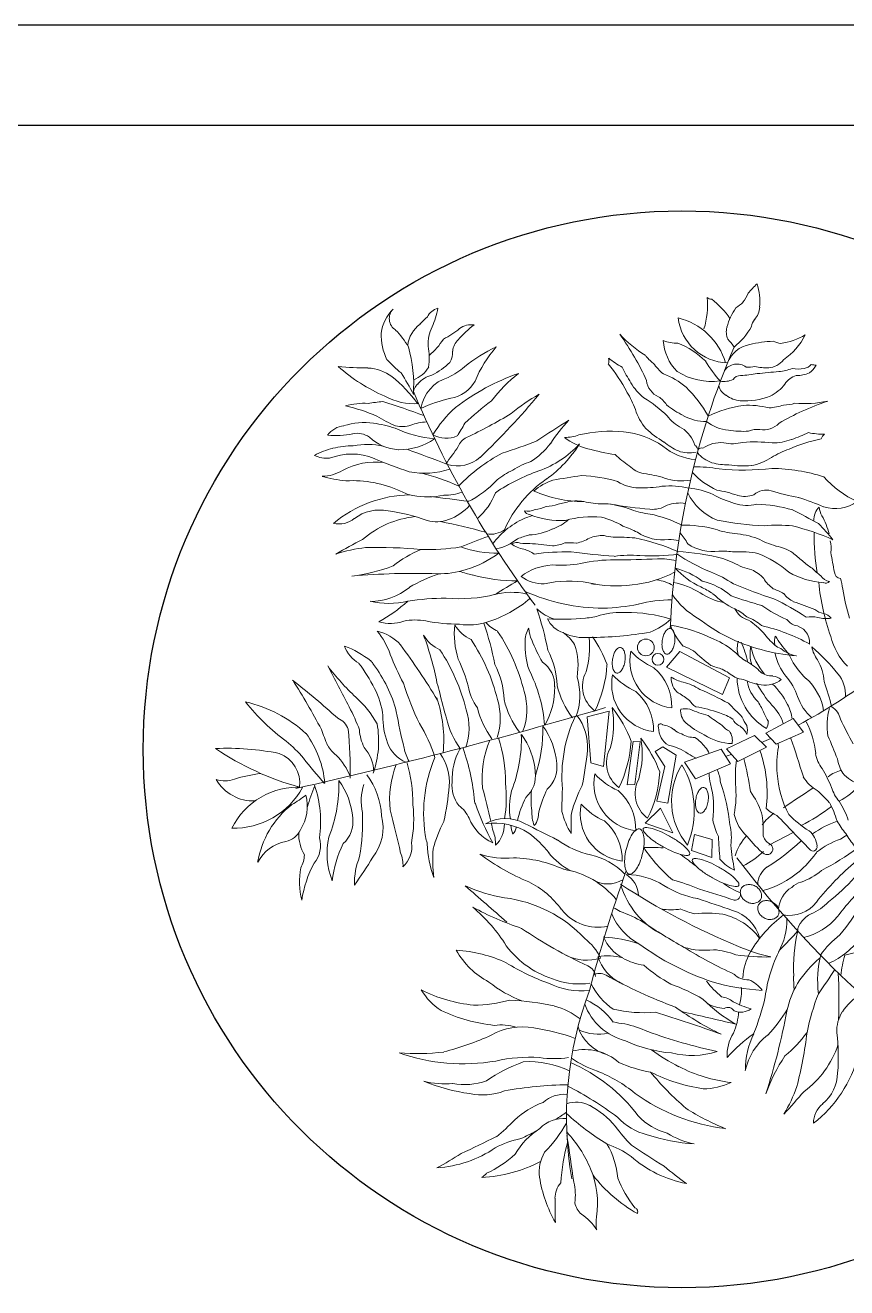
# Model space of a CAD drawing. Header units: inches. Extents: x 482566 to 494966, y -26460 to -22226.
# Drawn here: x 487756 to 487778.28, y -24247.76 to -24213.5 of the extents above; entities that cross this region are included whole.
import ezdxf

# ---------------------------------------------------------------- set-up
doc = ezdxf.new("R2010")
doc.units = ezdxf.units.IN
doc.header["$LTSCALE"] = 15
doc.header["$MEASUREMENT"] = 0
doc.linetypes.add('TRATTEGGIATA2', pattern=[9.525, 6.35, -3.175])
for name, color, linetype in [('furniture', 4, 'Continuous'), ('I-WALL-IN', 3, 'Continuous'), ('SUI GAS LINE', 30, 'TRATTEGGIATA2')]:
    doc.layers.add(name, color=color, linetype=linetype)
doc.layers.add('PLANTS', color=84, linetype='Continuous', lineweight=13)

# ---------------------------------------------------------------- blocks, each defined once
blk = doc.blocks.new('A$C137A2C16')
at = {"layer": 'PLANTS'}
for p, q in [((57.5, 67), (60.01, 67.26)), ((60.01, 67.26), (59.58, 65.18)), ((57.41, 65.09), (57.5, 67)), ((54.88, 65.46), (51.43, 65.08)), ((51.43, 65.08), (52.81, 62.94)), ((52.81, 62.94), (54.88, 65.46)), ((59.58, 65.18), (57.41, 65.09)), ((66.25, 64.31), (68.77, 62.15)), ((52.2, 62.25), (53.5, 62.17)), ((52.2, 58.04), (52.2, 62.25)), ((53.5, 62.17), (53.19, 56.43)), ((43.56, 59.59), (45.12, 59.69)), ((45.12, 59.69), (44.31, 53.17)), ((48.33, 61.15), (47.88, 56.03)), ((49.23, 60.9), (48.33, 61.15)), ((48.68, 55.88), (49.23, 60.9)), ((41.91, 54.42), (43.56, 59.59)), ((54.35, 57.03), (56.05, 58.66)), ((56.05, 58.66), (59.68, 56)), ((50.67, 56.58), (52.2, 58.04)), ((58.22, 54.55), (54.35, 57.03)), ((47.88, 56.03), (48.68, 55.88)), ((51.43, 55.82), (50.67, 56.58)), ((53.19, 56.43), (51.43, 55.82)), ((59.68, 56), (58.22, 54.55)), ((58.83, 54.37), (60.46, 55.52)), ((60.46, 55.52), (63.37, 53.1)), ((44.31, 53.17), (41.91, 54.42)), ((61.67, 52.07), (58.83, 54.37)), ((63.37, 53.1), (61.67, 52.07)), ((62.94, 51.52), (64.39, 52.49)), ((64.39, 52.49), (67.24, 50.37)), ((65.66, 49.1), (62.94, 51.52)), ((67.24, 50.37), (65.66, 49.1)), ((56.91, 48.2), (49.73, 46.55)), ((57.26, 46.09), (56.91, 48.2)), ((49.73, 46.55), (50.84, 44.39)), ((50.84, 44.39), (57.26, 46.09))]:
    blk.add_line(p, q, dxfattribs=at)
for points in [[(66.67, 71.46, 0.119964), (66.86, 71.11, 0.104948), (67.23, 70.84, 0.088944), (67.69, 70.73, 0.080201), (68.21, 70.79, 0.080201), (68.69, 71, 0.088944), (69.03, 71.33, 0.104948), (69.22, 71.75, 0.119964), (69.21, 72.15, 0.119964), (69.01, 72.5, 0.104948), (68.64, 72.77, 0.088944), (68.18, 72.88, 0.080201), (67.66, 72.82, 0.080201), (67.19, 72.61, 0.088944), (66.84, 72.28, 0.104948), (66.66, 71.86, 0.119964)], [(49.96, 68.65, 0.037444), (50.04, 67.53, 0.049921), (50.25, 66.71, 0.093255), (50.64, 66.05, 0.215661), (50.96, 65.91, 0.215661), (51.27, 66.05, 0.093255), (51.66, 66.71, 0.049921), (51.87, 67.53, 0.037444), (51.95, 68.65, 0.037444), (51.87, 69.77, 0.049921), (51.66, 70.58, 0.093255), (51.27, 71.24, 0.215661), (50.96, 71.39, 0.215661), (50.64, 71.24, 0.093255), (50.25, 70.58, 0.049921), (50.04, 69.77, 0.037444)], [(64.24, 70.07, 0.119964), (64.43, 69.72, 0.104948), (64.81, 69.46, 0.088944), (65.27, 69.35, 0.080201), (65.78, 69.4, 0.080201), (66.26, 69.62, 0.088944), (66.6, 69.94, 0.104948), (66.79, 70.36, 0.119964), (66.78, 70.76, 0.119964), (66.59, 71.11, 0.104948), (66.21, 71.38, 0.088944), (65.75, 71.49, 0.080201), (65.24, 71.43, 0.080201), (64.76, 71.22, 0.088944), (64.42, 70.89, 0.104948), (64.23, 70.48, 0.119964)], [(61.07, 68.18, 0.024378), (62.29, 68.6, 0.033607), (63.14, 69, 0.071679), (63.81, 69.52, 0.269423), (63.87, 69.76, 0.269423), (63.7, 69.93, 0.071679), (62.85, 70.01, 0.033607), (61.92, 69.9, 0.024378), (60.66, 69.6, 0.024378), (59.44, 69.18, 0.033607), (58.6, 68.78, 0.071679), (57.92, 68.26, 0.269423), (57.87, 68.02, 0.269423), (58.04, 67.85, 0.071679), (58.89, 67.77, 0.033607), (59.82, 67.88, 0.024378)], [(54.57, 65.93, 0.024378), (55.79, 66.35, 0.033607), (56.64, 66.75, 0.071679), (57.31, 67.27, 0.269423), (57.37, 67.51, 0.269423), (57.2, 67.67, 0.071679), (56.35, 67.75, 0.033607), (55.42, 67.64, 0.024378), (54.16, 67.35, 0.024378), (52.94, 66.93, 0.033607), (52.1, 66.52, 0.071679), (51.42, 66, 0.269423), (51.37, 65.77, 0.269423), (51.54, 65.6, 0.071679), (52.39, 65.52, 0.033607), (53.32, 65.63, 0.024378)], [(56.63, 61.01, 0.049118), (56.64, 60.38, 0.06291), (56.75, 59.9, 0.103199), (57, 59.53, 0.179861), (57.24, 59.41, 0.179861), (57.49, 59.48, 0.103199), (57.79, 59.82, 0.06291), (57.99, 60.27, 0.049118), (58.1, 60.88, 0.049118), (58.09, 61.51, 0.06291), (57.97, 61.98, 0.103199), (57.73, 62.36, 0.179861), (57.49, 62.48, 0.179861), (57.24, 62.41, 0.103199), (56.93, 62.07, 0.06291), (56.74, 61.62, 0.049118)], [(43.31, 47.1, 0.049118), (43.32, 46.48, 0.06291), (43.43, 46, 0.103199), (43.67, 45.62, 0.179861), (43.91, 45.51, 0.179861), (44.17, 45.58, 0.103199), (44.47, 45.92, 0.06291), (44.66, 46.37, 0.049118), (44.78, 46.98, 0.049118), (44.77, 47.61, 0.06291), (44.65, 48.08, 0.103199), (44.41, 48.46, 0.179861), (44.17, 48.57, 0.179861), (43.91, 48.5, 0.103199), (43.61, 48.17, 0.06291), (43.42, 47.72, 0.049118)], [(48.52, 43.59, 0.049118), (48.53, 42.97, 0.06291), (48.65, 42.49, 0.103199), (48.89, 42.11, 0.179861), (49.13, 42, 0.179861), (49.39, 42.07, 0.103199), (49.69, 42.4, 0.06291), (49.88, 42.85, 0.049118), (50, 43.47, 0.049118), (49.99, 44.09, 0.06291), (49.87, 44.57, 0.103199), (49.63, 44.95, 0.179861), (49.39, 45.06, 0.179861), (49.13, 44.99, 0.103199), (48.83, 44.66, 0.06291), (48.64, 44.21, 0.049118)]]:
    blk.add_lwpolyline(points, format="xyb", close=True, dxfattribs=at)
for centre, radius in [((48.53, 45.89), 0.697), ((46.82, 44.84), 0.988)]:
    blk.add_circle(centre, radius, dxfattribs=at)
for centre, radius, start, end in [((63.15, 102.87), 15.53, 137.0502, 158.0098), ((124.47, 93.81), 75.3, 164.8767, 167.0521), ((52.31, 117.71), 6.31, 290.8553, 314.3855), ((61.7, 111.25), 5.35, 158.6303, 174.8899), ((53.71, 110.07), 2.7, 166.8666, 208.6631), ((46.95, 111.28), 6.57, 333.436, 354.7368), ((55.6, 109.76), 2.3, 116.9339, 156.4233), ((46.03, 112.5), 10.37, 323.6111, 355.6842), ((32.64, 96.98), 13.96, 42.8797, 73.1794), ((6.95, 76.58), 44.99, 44.3831, 48.6321), ((37.12, 93.33), 17.64, 50.0213, 73.5749), ((39.55, 107.97), 3.43, 29.2934, 41.7795), ((33.88, 98.71), 13.95, 34.9224, 51.6036), ((65.96, 93.33), 17.64, 106.4251, 129.0596), ((69.2, 98.71), 13.95, 128.3964, 145.0776), ((60.47, 110.15), 0.511, 277.6177, 11.3094), ((-76.11, -39.32), 187.05, 50.5707, 51.9815), ((53.11, 107.05), 4.66, 159.3737, 197.3533), ((91.88, 91.42), 42.74, 157.1658, 187.5184), ((-813.3, 445.96), 929.6, 338.36097, 338.70377), ((74.92, 104.78), 23.9, 170.3807, 182.3795), ((50.3, 114.99), 11.3, 228.8583, 245.2195), ((53.82, 109.3), 8.9, 196.9901, 224.533), ((42.62, 114.75), 14.45, 303.8275, 324.4636), ((49.25, 109.3), 8.9, 315.467, 343.0099), ((24.58, 90.93), 23.04, 30.922, 38.1693), ((25.69, 78.99), 32.52, 48.8216, 52.3259), ((35.38, 97.46), 15.61, 15.8262, 31.695), ((65.31, 91.54), 13.96, 87.8964, 118.1961), ((83, 63.9), 44.99, 112.4437, 116.6927), ((50.8, 105.04), 3.87, 210.8984, 262.2437), ((66.05, 72.26), 32.52, 108.7499, 119.2781), ((54.44, 114.3), 11.3, 275.8563, 292.2174), ((123.98, -72.66), 187.05, 109.0943, 110.5051), ((53.02, 108.66), 10.49, 214.2046, 235.9382), ((25.69, 78.99), 32.52, 41.341, 43.9898), ((70.97, 83.2), 23.04, 122.9064, 130.1538), ((36.46, 78.26), 22.75, 84.8617, 99.1059), ((33.09, 90.98), 9.74, 71.1429, 91.364), ((35.99, 92.81), 7.39, 56.6398, 88.0584), ((38.37, 93.76), 7.16, 55.8127, 89.0085), ((49.82, 109.19), 10.49, 285.1376, 306.8712), ((60.13, 93.76), 7.16, 90.9915, 124.1873), ((62.52, 92.81), 7.39, 91.9416, 123.3602), ((62.05, 78.26), 22.75, 80.8941, 95.1383), ((65.42, 90.98), 9.74, 88.636, 108.8571), ((55.69, 113.71), 21.48, 223.2692, 236.3503), ((60.53, 141.67), 45.74, 246.6374, 256.0993), ((50.27, 102.22), 3.85, 215.7768, 261.7698), ((45.71, 114.12), 19.79, 280.3287, 310.0807), ((37.98, 141.67), 45.74, 284.6732, 293.3626), ((51.71, 102.21), 3.25, 236.4646, 285.2558), ((31.73, 75.21), 23.04, 67.3277, 96.1665), ((25.01, 70.71), 27.74, 70.2769, 81.1928), ((66.38, 75.21), 23.04, 83.8335, 112.6723), ((73.1, 70.71), 27.74, 98.8072, 109.7231), ((19.77, 68.39), 31.95, 52.1097, 62.8178), ((48.16, 111.8), 17.09, 243.7545, 261.1928), ((46.99, 106.89), 11.52, 253.8862, 281.8291), ((49.94, 111.8), 17.09, 278.8072, 296.2455), ((78.34, 68.39), 31.95, 117.1822, 127.8903), ((44.45, 82.58), 12.38, 69.0217, 84.9186), ((53.66, 82.58), 12.38, 95.0814, 110.9783), ((63.5, 74.73), 19.47, 84.9362, 104.2121), ((63.48, 86.69), 7.64, 51.3389, 76.846), ((-21.73, 40.18), 111.29, 27.5936, 29.4451), ((57.46, 89.23), 18.6, 6.6414, 17.6978), ((81.57, 94.47), 2.83, 165.9659, 219.0879), ((67.56, 85.9), 14.58, 0.8605, 39.4266), ((37.08, 73.08), 19.47, 82.9404, 102.2164), ((44.46, 99.15), 7.51, 227.5783, 267.1656), ((53.49, 87.72), 5.06, 92.3064, 149.065), ((51.91, 98.77), 6.15, 243.6565, 298.1797), ((57.75, 78.76), 14.88, 86.2684, 101.3601), ((66.23, 74.87), 17.9, 83.5239, 104.2074), ((92.48, 95.22), 20.03, 186.2704, 200.6559), ((-14.28, 86.21), 87.12, 357.846, 4.4919), ((75.34, 89.69), 5.02, 348.6331, 36.6298), ((35.61, 84.95), 7.64, 110.3065, 135.8136), ((41.49, 97.44), 5.42, 248.1857, 275.7791), ((46.2, 113.21), 21.66, 264.4005, 277.8018), ((66.04, 73.71), 18.99, 102.7987, 114.3094), ((25.32, 90.24), 50.63, 353.8916, 1.2871), ((68.28, 84.37), 11.33, 5.6723, 40.4977), ((34.35, 72.87), 17.9, 82.9451, 103.6286), ((32.18, 73.33), 17.86, 61.8326, 75.8415), ((55.12, 83.7), 6.97, 91.0629, 146.3405), ((50.38, 84.7), 6.08, 66.5864, 99.3216), ((58.27, 75.12), 15.9, 81.4916, 101.9204), ((60.89, 81.42), 9.42, 58.4755, 91.6604), ((71.63, 88.5), 4.69, 162.982, 199.682), ((83.1, 98.47), 18.12, 208.3465, 221.629), ((78.98, 88.61), 9.67, 166.3737, 192.9675), ((76.71, 90.76), 7.14, 179.0079, 219.4234), ((44.36, 73.13), 15.9, 98.5679, 114.7683), ((46.02, 118.3), 29.73, 259.5083, 269.7128), ((45.67, 96.63), 8.06, 271.4688, 295.8771), ((47.88, 94.77), 7.89, 280.8846, 311.286), ((53.27, 80.8), 8.04, 81.4688, 91.3782), ((54.39, 105.46), 16.71, 270.2642, 280.1251), ((64.62, 29.5), 59.96, 88.8542, 96.9875), ((63.1, 79.74), 13.56, 22.1632, 38.3418), ((57.7, 91.98), 22.8, 339.7879, 351.7419), ((40.08, 78.44), 9.42, 104.5995, 137.7843), ((55.62, 80), 7.91, 111.3762, 140.5445), ((52.73, 71.34), 16.03, 72.0539, 90), ((47.94, 231.14), 144.88, 273.8508, 277.0879), ((74.31, 50.41), 37.93, 102.9386, 112.4317), ((60.04, 85.61), 7.3, 349.6967, 10.3033), ((45.96, 74.3), 11.25, 92.899, 130.0309), ((47.66, 59.57), 26.7, 96.6228, 108.4353), ((46.6, 77.66), 8.67, 70.4065, 103.4489), ((46.31, 77.68), 7.91, 67.5274, 96.6957), ((222.91, 90.32), 173.46, 181.4841, 186.3708), ((66.63, 30.11), 55.76, 96.9922, 106.2761), ((121.64, -325457.77), 325543.59, 90.0095798, 90.0107238), ((72.58, 68.01), 18.59, 106.7834, 121.7675), ((139.51, -24.67), 119.16, 112.2314, 129.9934), ((43.16, 82.16), 26.73, 359.4537, 9.2096), ((54.84, 76.77), 18.9, 18.3682, 30.0371), ((35.85, 100.25), 15.72, 259.9288, 282.3751), ((48.38, 84.55), 1.52, 281.1436, 341.2645), ((50.56, 85.09), 1.52, 226.8073, 286.9282), ((54.07, 79.07), 5.23, 103.7888, 149.2568), ((56.75, 102.18), 19.33, 275.8266, 288.1974), ((64.69, 80.22), 4.17, 78.991, 108.1996), ((66.07, 84.91), 0.842, 225.8888, 317.1217), ((69.31, 71.51), 12.16, 93.3666, 104.1265), ((67.01, 82.26), 2.1, 41.151, 98.8811), ((103.64, 84.1), 27.99, 178.4521, 188.1824), ((82.96, 82.93), 4.03, 163.1811, 199.9147), ((21.91, 79.03), 8.92, 152.6654, 177.4676), ((27.4, 82.04), 13.46, 175.3628, 195.0787), ((25.52, 95.99), 18.58, 296.6033, 315.2687), ((60.07, 28.48), 55.76, 101.7958, 111.0796), ((47.18, 77.34), 5.23, 58.8151, 104.2831), ((64.39, 63.68), 20.09, 106.4272, 117.6471), ((69.68, 73.14), 11, 115.9075, 129.3333), ((65.07, 86.21), 3.18, 266.3865, 293.6303), ((61.82, 83.15), 5.34, 341.0618, 4.2357), ((83, 82.61), 10.23, 178.2104, 197.7264), ((17.82, 94.38), 62.26, 343.974, 349.0239), ((45.04, 85.59), 6.15, 294.4483, 322.1355), ((52.09, 87.35), 6.15, 245.9364, 273.6236), ((53.68, 76.46), 4.9, 104.2546, 144.4671), ((54.4, 75.09), 6.42, 83.9738, 107.4479), ((66.19, 51.08), 30.61, 95.239, 113.5757), ((64.89, 55.69), 25.92, 80.0462, 93.3179), ((66.82, 84.23), 3.95, 280.6911, 310.2377), ((87.34, 80.2), 17.53, 174.4287, 193.6455), ((85.29, 83.82), 6.52, 200.2796, 226.9777), ((18.87, 79.27), 11, 176.4846, 218.6893), ((12.5, 81.13), 4.75, 194.3891, 246.0217), ((9.91, 78.49), 3.23, 348.5015, 16.863), ((24.05, 75.15), 8.63, 145.0661, 180.1241), ((30.53, 78.56), 13.64, 173.5305, 192.9236), ((27.72, 77.87), 8.35, 165.2543, 188.9764), ((-25.91, 61.19), 49.28, 17.843, 22.427), ((153178.29, -287194.48), 325543.59, 118.0611488, 118.0622927), ((43.75, 42.76), 37.93, 95.6402, 105.1332), ((38.86, 93.09), 15.74, 264.1728, 303.6708), ((52.47, 94.7), 15.63, 259.7782, 275.4381), ((55.72, 72.33), 7.03, 104.588, 144.348), ((77.31, 24.18), 57.12, 101.7336, 108.453), ((66.89, 78.26), 2.19, 72.3491, 123.0065), ((73.84, 79.15), 7.13, 170.5391, 196.7641), ((93.8, 73.73), 21.78, 162.4564, 166.654), ((85.77, 83.92), 13.27, 199.4833, 217.0565), ((88.26, 75.72), 13.09, 160.3717, 180.9071), ((-65.46, 24.15), 152.07, 20.2911, 21.5922), ((16.52, 74.53), 4.78, 136.044, 168.8667), ((11.4, 77.06), 3.36, 331.9499, 26.1987), ((47.53, 73.08), 5.4, 64.0586, 129.5268), ((80.49, 6.77), 74.68, 106.5356, 110.8895), ((59.77, 70.12), 8.25, 69.2061, 93.7316), ((64.04, 87.57), 9.83, 262.1463, 277.8537), ((63.1, 52.07), 25.87, 75.7592, 84.9202), ((91.64, 73.4), 19.76, 164.2578, 179.8769), ((12.5, 78.74), 8.74, 193.3815, 260.5617), ((2.09, 67.59), 9.32, 15.7234, 78.2198), ((9.54, 74.55), 2.46, 12.5715, 65.3473), ((-4.25, 77.81), 23.75, 344.4305, 356.9987), ((16, 73.89), 5.55, 332.0351, 25.704), ((21.47, 77.05), 3.29, 322.6251, 351.8681), ((22.13, 74.76), 3.17, 338.2008, 35.2819), ((39.32, 69.93), 12.87, 146.623, 164.885), ((46.62, 70.64), 19.14, 160.5824, 170.7336), ((36.06, 58.88), 18.59, 86.3044, 101.2885), ((37.14, 85.33), 10.66, 283.449, 310.6962), ((58.67, 68.1), 9.63, 103.0853, 150.9422), ((78.83, -4.69), 82.57, 99.3104, 110.2511), ((49.15, 91.94), 16.11, 276.2767, 286.9916), ((69.46, 54.05), 23.1, 90, 99.9399), ((81.3, 81.58), 14.98, 197.4273, 219.9976), ((62.73, 74.19), 7.81, 346.4255, 15.9719), ((70.55, 68.75), 9.53, 22.2289, 52.8821), ((98.33, 75.53), 20.41, 174.7504, 181.5909), ((7.13, 73.33), 5.12, 331.8264, 20.0472), ((0.62, 76.76), 13.8, 328.5054, 354.6681), ((-1.22, 72.64), 16.82, 345.2926, 8.5208), ((14.48, 73.53), 3.39, 338.7227, 35.744), ((-83.72, 126.04), 119.25, 332.1732, 334.6914), ((44.04, 48.4), 26.93, 99.4625, 113.6079), ((43.96, 82.8), 10.24, 266.2846, 307.2602), ((49.57, 79.2), 3.54, 278.0993, 292.3811), ((62.79, 81.1), 7.6, 270, 310.2621), ((63.48, 77.6), 4.81, 274.158, 331.4081), ((46.73, 60.14), 28.45, 27.9076, 34.0417), ((85.07, 79.59), 10.7, 201.8253, 219.6397), ((72.05, 61.89), 14.34, 34.2115, 65.7809), ((4.63, 68), 5.13, 75.0493, 136.4123), ((9.86, 74.24), 15.23, 340.6133, 357.5129), ((25.51, 73.73), 1.46, 324.7188, 342.1459), ((45.96, 74.57), 18.25, 182.6428, 193.6146), ((48.01, 69.8), 3.38, 45.2338, 109.6131), ((49.58, 74.47), 3.15, 289.886, 344.1577), ((55.12, 67.41), 7.15, 67.6201, 86.2386), ((59.36, 67.68), 6.52, 88.0286, 103.3931), ((63.88, 86.3), 12.85, 250.4625, 265.1355), ((73.39, 73.08), 1.56, 166.5908, 213.6859), ((69.48, 67.39), 7.38, 26.7053, 63.9473), ((-1.5, 60.23), 16.94, 39.1099, 45.9075), ((40.03, 74), 27.96, 183.6478, 189.0363), ((9.49, 74.85), 8.54, 310.648, 342.6218), ((42.29, 65.97), 17.06, 156.0867, 189.5197), ((34.07, 63.21), 9.9, 71.5035, 94.667), ((40.29, 87.68), 15.4, 258.4293, 281.2306), ((45.99, 65.02), 7.76, 103.6303, 128.8772), ((52.51, 79.48), 8.18, 256.9057, 289.574), ((58.93, 61.19), 11.2, 87.089, 109.1719), ((-45.59, 1145.06), 1077.82, 275.5951, 275.82661), ((69.62, 67.97), 3.99, 24.2649, 87.9077), ((74.8, 73.44), 2.98, 204.2897, 231.6142), ((55.3, 61.76), 24.18, 16.5324, 27.0642), ((12.08, 36.36), 33.85, 92.3086, 110.9043), ((1.2, 68.4), 3.14, 55.3823, 95.2586), ((12.51, 87.5), 19.06, 240.0159, 249.6063), ((6.94, 70.61), 3.8, 277.7574, 353.5067), ((-240.47, -447.37), 575.34, 60.39004, 64.15787), ((24.41, 68.69), 6.4, 154.6778, 184.8604), ((12.66, 73.51), 8.53, 309.7041, 344.9103), ((32.72, 66.62), 11.61, 161.1287, 188.0056), ((-11.67, 71.19), 39.91, 352.6121, 358.6895), ((35.68, 65.79), 5.78, 102.6047, 143.4061), ((57.06, 51.28), 30.31, 138.3276, 147.8621), ((31.53, 72.08), 3.29, 322.6251, 351.8681), ((32.2, 69.79), 3.17, 344.565, 35.2819), ((33.07, 81.07), 12.85, 294.1392, 308.8121), ((46.03, 59), 11.2, 90.1027, 112.1856), ((46.05, 78.38), 8.18, 269.7007, 302.3689), ((64.88, 54.04), 19, 117.4566, 132.9791), ((55.6, 91.59), 20.7, 271.4322, 280.7562), ((57.82, 118.64), 47.41, 271.9786, 277.1569), ((65.57, 61.89), 8.77, 98.616, 113.5511), ((63.62, 70.89), 0.723, 332.8198, 81.0987), ((72.25, 70.89), 3.21, 169.6528, 226.1646), ((69.86, 66.61), 5.45, 29.0508, 55.4685), ((112.56, 87.15), 40.02, 204.2579, 211.6089), ((2.63, 72.51), 11.4, 310.3938, 342.4012), ((37.05, 34.52), 41.82, 124.2828, 129.6304), ((7.59, 72.9), 17.04, 330.1446, 347.4298), ((27.87, 71.67), 4, 294.2047, 322.4283), ((-73.66, 121.06), 119.25, 332.1732, 334.1161), ((36.32, 72.99), 4.81, 227.8665, 285.1167), ((35.81, 76.52), 7.6, 249.0125, 289.2746), ((-73.66, 121.06), 119.25, 334.2267, 334.6914), ((40.24, 67.5), 4.43, 147.564, 161.2753), ((35, 69.01), 1.72, 358.7447, 30.0674), ((-213.09, 1116.62), 1077.82, 283.44804, 283.67955), ((49.21, 64.48), 5.63, 83.7963, 178.5782), ((43.91, 71.26), 6.02, 297.5539, 348.7088), ((42.55, 101.66), 36.6, 292.1376, 295.7388), ((68.6, 68.63), 2.62, 168.5962, 222.3929), ((61.47, 59.83), 11.22, 36.9642, 61.7964), ((101.65, 82.9), 31.35, 205.0801, 217.4393), ((57.65, 55.41), 21.92, 28.1748, 39.197), ((8.49, 98.66), 31.84, 254.5383, 268.1338), ((9.9, 72.1), 7.79, 302.2719, 324.8235), ((-39.42, 80.33), 57.12, 341.4963, 347.3143), ((31.89, 65.08), 3.79, 128.9874, 173.4719), ((31.78, 66.98), 0.572, 132.2947, 163.6644), ((19.93, 69.27), 15.23, 340.6133, 356.474), ((43.82, 64.97), 8.63, 157.9479, 180.1241), ((50.3, 68.37), 13.64, 180.745, 192.9236), ((42.2, 65.97), 4.19, 145.5672, 170.414), ((37.25, 67.48), 1.72, 358.7447, 30.0674), ((52.48, 65.85), 13.59, 173.2849, 176.5914), ((49.27, 62.11), 8.63, 134.5017, 153.4356), ((61.57, 62.82), 19.14, 163.6379, 170.7336), ((59.86, 98.43), 31.5, 255.4066, 259.5783), ((169.62, 32.78), 113.95, 162.4042, 163.7389), ((63.68, 63.88), 4.29, 99.2643, 128.6582), ((83, 58.5), 22.2, 154.3577, 162.0372), ((57.75, 59.96), 9.61, 32.8876, 50.6267), ((72, 69.78), 2.31, 211.4015, 242.8104), ((66.57, 60.98), 8.05, 37.0885, 57.0062), ((-0.03, 81.08), 17.73, 296.7414, 305.9536), ((14.58, 67.48), 4.38, 304.7923, 345.988), ((7.32, 65.35), 11.55, 336.7915, 6.23), ((22.05, 66.99), 5.93, 311.4367, 350.9053), ((5.07, 75.91), 27.59, 328.1116, 341.4584), ((46.07, 63.43), 8.63, 157.9479, 173.8852), ((52.55, 66.83), 13.64, 180.745, 192.9236), ((90.37, 54.27), 50.2, 166.5295, 169.5366), ((60.91, 66.74), 18.25, 182.6428, 193.6146), ((48.13, 58.09), 7.96, 100.365, 124.8766), ((49.96, 60.62), 5.63, 83.7963, 178.5782), ((44.66, 67.4), 6.02, 297.5539, 348.7088), ((61.84, 60), 8.16, 127.3679, 198.7351), ((46.26, 64.75), 10.77, 316.8432, 9.2598), ((68.13, 66.64), 5.45, 182.055, 211.4694), ((50.95, 50.73), 22.52, 33.0517, 45.7408), ((59.71, 58.81), 13.25, 23.2425, 35.9054), ((55.05, 44.46), 27.9, 39.6918, 49.9891), ((17.31, 43.11), 24.03, 112.9437, 128.9037), ((38.74, 45.75), 32.07, 143.8958, 147.5761), ((15.75, 61.79), 4.08, 114.364, 135.6127), ((23.03, 60.47), 4.07, 100.761, 146.343), ((26.74, 60.61), 5.53, 138.2491, 155.8514), ((35.11, 63.56), 7.25, 164.3869, 196.2683), ((42.78, 61.64), 11.61, 161.1287, 189.6003), ((17.66, 67.92), 17.04, 329.1919, 347.4298), ((18.55, 62.46), 16.82, 345.2926, 8.5208), ((34.25, 63.34), 3.39, 338.7227, 35.744), ((53.03, 61.13), 3.63, 113.3552, 195.1626), ((37.72, 61.26), 14.24, 350.0736, 13.0228), ((65.93, 59.89), 7.44, 139.95, 156.0363), ((55.31, 65.97), 6.61, 333.5481, 354.5594), ((71.52, 54.06), 12.68, 115.95, 128.9894), ((66.15, 64.8), 0.683, 283.3313, 104.7428), ((2.35, 77.34), 15.53, 269.5162, 299.5701), ((-53.28, 119.36), 86.03, 314.5333, 319.0214), ((22.46, 59.79), 6.77, 142.8122, 161.1147), ((27.25, 57.77), 9.08, 146.9632, 167.6589), ((100.61, 23.32), 88.28, 153.3788, 156.2444), ((12.51, 70.3), 14.8, 314.0337, 331.0941), ((36.5, 61.8), 3.39, 338.7227, 35.744), ((57.24, 58.14), 17.06, 162.1017, 191.7638), ((48.15, 63.96), 11.03, 332.2992, 354.5849), ((41.32, 69.67), 20.99, 327.5067, 341.5641), ((66.11, 59.37), 5.22, 119.5007, 153.4336), ((58.04, 64.16), 7.32, 332.8019, 352.8746), ((66.61, 62.79), 1.38, 102.8036, 160.4603), ((331.95, -343.97), 484, 122.6189, 123.275), ((69.39, 63.89), 2.55, 295.8978, 342.8964), ((71.39, 63.35), 0.481, 333.9294, 134.9984), ((71.81, 63.9), 0.158, 335.0338, 61.8306), ((79.56, 70.01), 9.8, 219.0311, 237.8964), ((-38.11, 153.94), 106, 295.2164, 298.9922), ((12.87, 63.42), 2.24, 280.2809, 327.0919), ((-2.12, 73.95), 21.77, 318.8281, 326.6659), ((11.75, 64.12), 14.65, 327.4536, 353.1749), ((34.58, 54), 9.82, 130.3577, 154.0115), ((29.27, 64.66), 8.54, 310.648, 342.6218), ((20.8, 60.92), 16.82, 345.2926, 5.5511), ((3.28, 63.36), 39.91, 352.6121, 358.6895), ((48.88, 54.23), 7.96, 100.365, 124.8766), ((48.91, 58.37), 3.63, 113.3552, 195.1626), ((33.6, 58.5), 14.24, 350.0736, 13.0228), ((49.53, 62.11), 11.92, 340.7089, 358.0506), ((70.63, 64.58), 6.17, 203.1976, 221.3513), ((74.36, 50.01), 12.21, 108.434, 122.8455), ((55.16, 44.03), 22.34, 39.3527, 50.1931), ((80.28, 70.25), 12.53, 222.1333, 237.0884), ((112.75, 97.67), 52.6, 223.1278, 224.0574), ((85.06, 50.68), 14.51, 127.6937, 134.9981), ((8.99, 68.89), 12.06, 298.6739, 317.8702), ((10.31, 62.48), 8.53, 318.2776, 341.0833), ((21.52, 60.51), 7.3, 329.6872, 5.2525), ((31.51, 63.12), 8.54, 310.648, 342.6218), ((38.82, 59.63), 10.71, 336.9426, 2.9357), ((49.79, 61.83), 15.28, 327.6651, 353.7379), ((55.84, 66.3), 10.3, 312.0156, 327.7764), ((67.1, 56.55), 4.19, 99.6369, 120.4641), ((76.59, 52.52), 11.76, 138.8125, 163.5632), ((63.68, 65.25), 11.24, 318.3646, 330.5565), ((83.12, 50.53), 13.33, 128.6218, 136.3953), ((-130.84, 180.4), 188.79, 318.5671, 320.2238), ((29.14, 33.36), 28.79, 119.9277, 129.8156), ((6.16, 65.96), 15.38, 309.4645, 332.5643), ((59.32, 31.34), 46.22, 142.2106, 148.5676), ((62.39, 37.42), 42.17, 150.3101, 154.5085), ((37.9, 51.99), 9.82, 130.3577, 154.0115), ((24.84, 58.5), 7.3, 329.6872, 5.2525), ((37, 59.16), 5.93, 309.0158, 350.9053), ((39.55, 66.81), 14.59, 308.7512, 326.7005), ((63.21, 56.16), 5.94, 153.2013, 165.6873), ((54.94, 59.69), 4.28, 321.4024, 342.3489), ((14.07, 78.58), 52.59, 333.3658, 337.7335), ((120.04, 106.82), 71.03, 221.6322, 224.9958), ((65.22, 65.35), 11.26, 314.9981, 327.6786), ((2.46, 68.56), 18.45, 309.5712, 320.422), ((7.96, 66.82), 22.23, 313.2016, 333.2888), ((40.74, 50.33), 9.82, 128.987, 154.0115), ((27.68, 56.84), 7.3, 329.6872, 7.3714), ((34.71, 56.87), 10.71, 336.9426, 2.9357), ((76.74, 53.72), 16.56, 164.4049, 174.2687), ((71.56, 52.58), 4.32, 106.1922, 137.043), ((54.05, 85.26), 32.86, 299.7432, 303.2619), ((76.06, 53.47), 4.86, 126.1994, 148.5687), ((68.23, 51.46), 7.7, 26.2051, 50.149), ((46.53, 32.59), 35.11, 139.3776, 145.5248), ((-35.86, 114.83), 83.78, 310.4574, 315.8423), ((11.08, 62.27), 14.84, 328.4836, 333.1757), ((33.45, 51.34), 6.62, 131.4423, 156.0381), ((21.18, 61.47), 16.82, 319.585, 342.8132), ((29.11, 53.93), 8.54, 345.4839, 17.4578), ((35.44, 64.05), 14.59, 308.7512, 326.7005), ((52.81, 53.19), 2.44, 108.4338, 167.1935), ((52.27, 61.45), 5.95, 267.7811, 292.3788), ((56.12, 52.28), 3.99, 97.7227, 113.3336), ((55.39, 56.23), 1.76, 301.5307, 330.9345), ((25.82, 2.63), 62.17, 57.1567, 57.8225), ((74.1, 52.69), 9.34, 160.2001, 179.5494), ((-123.01, 167.54), 221.78, 328.4337, 329.663), ((59.21, 64.57), 15.32, 316.6828, 325.9939), ((15.35, 50.67), 3.84, 107.3183, 147.4852), ((10.8, 63.39), 10.74, 277.0213, 296.0644), ((15.08, 54.71), 1.06, 294.5703, 324.3675), ((-6.67, 67.82), 33.19, 326.202, 336.3479), ((12.06, 62.14), 17.36, 320.9814, 332.1135), ((11.28, 64.8), 22.23, 313.2016, 333.2888), ((22.36, 57.28), 9.91, 319.4181, 344.5088), ((46.46, 47.27), 9.82, 128.987, 154.0115), ((33.4, 53.78), 7.3, 329.6872, 7.3714), ((49.36, 48.73), 5.63, 83.7963, 178.5782), ((44.06, 55.51), 6.02, 297.5539, 348.7088), ((50.64, 53.51), 0.295, 133.2618, 309.1138), ((53.26, 52.09), 1.75, 90, 123.7401), ((54.16, 51.24), 2.75, 74.9325, 109.0171), ((52.87, 59.04), 5.52, 291.302, 308.658), ((58.1, 47.23), 6.5, 79.2164, 110.0043), ((72.66, 51.12), 3.74, 128.0593, 158.1973), ((73.97, 56.88), 3.38, 216.8715, 246.1861), ((76.1, 50.81), 4.59, 134.9978, 157.6185), ((75.29, 50.95), 3.94, 93.0644, 128.0452), ((9.86, 57.34), 9.14, 307.98, 327.7197), ((14.12, 63.15), 22.23, 313.2016, 333.2888), ((44.1, 50.19), 3.63, 113.3552, 195.1626), ((28.78, 50.32), 14.24, 350.0736, 13.0228), ((50.96, 56.78), 3.49, 267.6936, 292.4056), ((54.33, 50.83), 1.85, 119.053, 174.5865), ((57.79, 44.25), 9.29, 101.9434, 118.0204), ((59.33, 49.72), 2.63, 104.4422, 128.2883), ((57.53, 53.63), 1.78, 310.0448, 359.5272), ((25.82, 2.63), 62.17, 52.5416, 53.6229), ((62.69, 53.45), 2.18, 329.838, 341.5641), ((58.67, 56.26), 11.18, 320.3245, 340.3559), ((24.73, 84.72), 57.05, 322.7318, 325.6867), ((15.49, 55.44), 5.3, 270, 304.7014), ((34.83, 45.88), 10.71, 150.1397, 172.1208), ((-0.51, 64.15), 33.19, 327.6234, 336.3479), ((34.04, 52.42), 3.39, 292.3617, 349.3831), ((28.08, 54.22), 9.91, 319.4181, 344.5088), ((50.81, 45.52), 5.63, 83.7963, 178.5782), ((45.51, 52.3), 6.02, 297.5539, 348.7088), ((53.59, 53.62), 2.84, 247.1677, 269.0565), ((55.96, 37.8), 13.2, 90.6052, 100.5385), ((64.44, 32.75), 20.19, 109.4813, 115.2763), ((56.68, 55.98), 5.59, 273.647, 291.8001), ((64.94, 44.27), 7, 107.2264, 166.0429), ((60.13, 49.63), 1.8, 107.5245, 139.8521), ((59, 53.41), 2.15, 286.0656, 325.0062), ((62.51, 48.5), 3.28, 126.9717, 146.9744), ((58.79, 52.04), 1.97, 332.2399, 3.9813), ((60.62, 50.44), 2.3, 351.813, 12.8051), ((69.91, 51.63), 3.96, 182.7728, 184.473), ((24.11, 46.24), 4.47, 101.9867, 135.6704), ((41.3, 45.98), 8.63, 147.9817, 170.1578), ((45, 39.67), 13.64, 135.1821, 147.3607), ((31.72, 50.56), 7.99, 328.6277, 356.6794), ((48.28, 42.34), 7.96, 100.365, 124.8766), ((48.3, 60.54), 11.85, 287.2953, 294.7772), ((55.34, 47.45), 3.13, 112.3788, 131.6286), ((55.22, 69.62), 19.31, 266.8143, 275.389), ((29.36, 96.49), 55.31, 300.9621, 303.3391), ((56.43, 53.22), 6.98, 313.0823, 325.7114), ((66.57, 46.3), 5.29, 133.9066, 145.6614), ((60.51, 52.26), 4.76, 299.5972, 331.2538), ((25.82, 2.63), 62.17, 39.3141, 49.2285), ((77.63, 47.22), 8.06, 158.4536, 181.8754), ((113.61, 14.17), 54.24, 138.0922, 141.5456), ((15.7, 44.34), 4.69, 56.8991, 93.5991), ((3.34, 35.5), 18.12, 34.952, 48.2346), ((21.2, 54.95), 7.3, 246.2778, 266.8843), ((27.43, 44.23), 4.47, 101.9867, 135.6704), ((5.21, 61.09), 33.19, 327.6234, 336.3479), ((29.89, 48.69), 10.71, 340.9639, 2.9357), ((30.62, 55.87), 14.59, 312.1691, 326.7005), ((52.72, 47.22), 2.21, 114.1441, 170.8998), ((52.16, 43), 4.85, 91.4461, 109.5355), ((52.14, 53.24), 5.39, 268.9661, 291.9075), ((48.85, 80.02), 32.22, 279.4617, 286.1452), ((63.59, 44.19), 4.6, 121.3554, 156.6974), ((71.67, 36.05), 14.94, 126.0965, 138.1749), ((60.88, 50.92), 5.01, 318.7295, 339.6661), ((70.8, 43.06), 6.22, 118.9507, 146.934), ((69.16, 48.8), 2.17, 287.0796, 335.375), ((12.32, 39.93), 7.14, 37.1577, 77.5732), ((13.89, 37.22), 9.67, 63.6136, 90.2073), ((20.14, 27.31), 20.36, 76.8421, 88.1305), ((24.28, 40.03), 7.13, 59.8169, 86.0419), ((30.27, 42.57), 4.47, 101.9867, 124.3168), ((35.2, 46.69), 2.52, 162.3021, 201.5427), ((35.72, 45.07), 2.95, 138.3528, 166.317), ((34.79, 50.4), 5.49, 292.8385, 313.1414), ((49.73, 39.13), 7.96, 100.365, 124.8766), ((58.15, 52.92), 8.38, 300.2016, 320.7667), ((59.73, 49.94), 6.81, 305.5996, 329.2356), ((63.02, 49.73), 6.39, 298.6555, 338.5618), ((44.65, 59.29), 28.11, 327.0796, 333.4542), ((28.48, 70.56), 26.73, 247.3715, 257.1274), ((20.19, 33.33), 14.98, 36.5835, 59.1538), ((37.12, 42.38), 2.97, 93.8138, 142.7845), ((38.21, 40.08), 5.43, 70.5507, 103.1349), ((32.01, 8.87), 37.2, 66.3874, 77.572), ((71.42, 9.68), 39.21, 115.135, 119.053), ((56.21, 35.74), 9.55, 90.0512, 98.7456), ((51.95, 59.46), 14.79, 286.6982, 293.572), ((58.4, 43.4), 2.56, 78.1121, 101.8879), ((60.48, 39.84), 6.26, 84.4163, 104.3805), ((61.6, 42.61), 2.21, 74.3587, 114.1135), ((60.89, 43.11), 2.97, 37.2155, 86.1862), ((62.29, 47.62), 2.88, 268.2915, 289.6526), ((67.07, 45.96), 4.12, 308.5151, 349.6135), ((37.87, 127.37), 87.12, 252.0892, 258.735), ((4.33, 25.62), 20.03, 55.9252, 70.3107), ((31.01, 57.95), 18.9, 226.544, 238.2129), ((20.13, 27.13), 17.53, 62.9356, 82.1524), ((36.11, 38.01), 6.04, 94.898, 118.3555), ((30.32, 17.88), 26.67, 70.8126, 80.4264), ((55.49, 37.29), 7.76, 124.4765, 145.9888), ((49.82, 52.65), 9.06, 278.1296, 286.3984), ((60.24, 38.71), 5.25, 104.4694, 123.8189), ((48.23, 48.83), 11.82, 322.8293, 334.7974), ((65.48, 38.84), 7.29, 125.9576, 155.0938), ((63.03, 41.84), 4.16, 148.5687, 179.1405), ((56.65, 50.95), 7.51, 287.6092, 302.6175), ((67.53, 39.51), 6.22, 128.0452, 155.6367), ((70.69, 36.2), 9.17, 120.1893, 137.2275), ((62.67, 45.66), 5.81, 316.8975, 343.6094), ((18.28, 58.29), 18.6, 238.8833, 249.9397), ((84.37, 123.94), 111.29, 227.136, 228.9875), ((110.02, -47.95), 119.16, 130.288, 144.3497), ((26.2, 50.6), 13.56, 218.2393, 234.4179), ((18.79, 31.91), 10.23, 58.8547, 78.3707), ((31.69, 49.68), 7.81, 240.6092, 270.1556), ((49.07, 61.98), 28.45, 222.5393, 228.6735), ((35.74, 18.81), 23.22, 77.2644, 100.69), ((37.77, 37.99), 5.25, 56.1811, 75.5306), ((45.28, 50.91), 9.71, 241.86, 259.9554), ((42.52, 36.56), 7.76, 34.0112, 55.5235), ((142.15, 24.46), 94.66, 169.3075, 190.0663), ((50.25, 59.77), 18.18, 266.2334, 283.2755), ((52.74, 51.63), 9.71, 280.0446, 298.14), ((61.05, 18.81), 23.22, 81.7851, 102.7356), ((60.05, 41.9), 2.75, 150.9438, 185.676), ((64.19, 37.86), 3.94, 87.4554, 117.6006), ((59.06, 46.08), 6.12, 313.3134, 323.3393), ((54.19, 62.71), 25.25, 297.6705, 307.71), ((24.75, 89.8), 50.63, 255.2939, 262.6895), ((24.92, 19.35), 21.78, 89.9271, 94.1246), ((17.3, 29.19), 13.34, 40.8511, 59.4472), ((25.75, 21.38), 19.76, 76.7041, 92.3233), ((32.33, 36.14), 4.23, 74.9288, 114.4423), ((34, 15.67), 26.69, 66.1149, 75.0918), ((47.76, 59.04), 18.18, 256.7245, 273.7666), ((62.79, 15.67), 26.69, 104.9082, 113.8851), ((65.82, 33.27), 8.92, 118.2992, 130.8819), ((63.37, 40.26), 1.96, 155.5546, 185.5195), ((71.82, 29.68), 14.7, 125.6264, 134.9981), ((62.49, 39.43), 1.92, 93.8138, 118.075), ((69.23, 38.91), 3.61, 129.8037, 156.4529), ((74.69, 35.12), 7.73, 122.5986, 152.9559), ((7.58, 36.06), 2.83, 37.4932, 90.6152), ((19.18, 47.7), 14.58, 217.1545, 255.7206), ((20.5, 46.64), 11.33, 216.0833, 250.9087), ((12.55, 12.19), 27.99, 68.3986, 78.129), ((35.58, 44.06), 6.45, 219.1329, 254.2309), ((39.54, 53.46), 14.58, 245.1923, 265.9965), ((38.64, 25.41), 13.51, 68.5491, 90.4696), ((38.76, 36.4), 2.57, 76.6215, 87.7095), ((51.89, 53.17), 14.89, 241.5735, 257.0747), ((54.76, 31.14), 9.36, 107.217, 132.1751), ((58.03, 36.4), 2.57, 92.2905, 140.8366), ((57.1, 43.54), 4.94, 276.3398, 299.5138), ((55.11, 46.98), 8.49, 289.3689, 304.9902), ((59.54, 61.64), 22.4, 270, 285.67), ((63.47, 40.44), 2.14, 265.6677, 350.2718), ((13.68, 41.01), 5.02, 219.9513, 267.948), ((24.27, 25.2), 13.09, 76.2283, 96.2093), ((110.11, 162.76), 152.07, 234.9889, 236.29), ((24.5, 32.12), 5.91, 38.1197, 65.4311), ((31.94, 25.14), 12.85, 66.3093, 81.5455), ((39.73, 25.9), 12.68, 48.5462, 72.3303), ((54.21, 30.68), 6.92, 86.847, 111.959), ((58.18, 28.33), 9.93, 102.4445, 120.7825), ((54.41, 44.75), 6.92, 283.6261, 297.9159), ((64.2, 25.14), 12.85, 98.4545, 113.6907), ((63.84, 35.77), 2.59, 101.7675, 126.1546), ((89.93, 24.36), 26.32, 147.1819, 161.4277), ((15.55, 58.7), 22.8, 264.8392, 276.7932), ((18.49, 32.03), 4.03, 56.6663, 93.4), ((22.47, 98.05), 62.26, 267.5572, 272.607), ((25.28, 33.19), 2.84, 41.5132, 86.0626), ((35.17, 40.81), 9.53, 203.699, 234.3521), ((30.03, 32.93), 3.87, 88.3635, 111.8845), ((29.48, 37.52), 1.34, 228.3683, 274.764), ((29.01, 30.42), 5.8, 73.0922, 84.2893), ((30.18, 39.95), 3.15, 269.3087, 294.2263), ((39.97, 99.36), 64.07, 261.6749, 264.076), ((40.95, 61.41), 26.11, 248.7127, 258.3807), ((28.89, -38.02), 74.16, 80.8039, 84.7358), ((44.75, 52.9), 17.73, 244.4197, 257.4822), ((46.65, 42.59), 5.84, 266.3068, 286.6953), ((53.35, 27.48), 9.11, 101.4534, 125.439), ((48.56, 46.65), 10.03, 268.3874, 287.7969), ((48.01, 51.71), 15.7, 282.9938, 288.895), ((51.56, 43.42), 7.73, 269.8639, 298.6089), ((67.06, -38.02), 74.16, 95.2642, 99.1961), ((61.69, -24.95), 61.92, 92.4539, 95.9563), ((54.99, 61.41), 26.11, 281.6193, 291.2873), ((55.98, 99.36), 64.07, 275.924, 278.3251), ((65.77, 39.95), 3.15, 245.7737, 270.6913), ((66.26, 33.82), 2.37, 87.5106, 115.1078), ((65.92, 32.93), 3.87, 68.1155, 91.6365), ((66.47, 37.52), 1.34, 265.236, 311.6317), ((94.73, 21.65), 29.06, 150.36, 157.3139), ((17.08, 29.97), 6.52, 29.6033, 56.3015), ((17.63, 29.92), 7.84, 8.2224, 35.7685), ((41.49, 37.76), 14.34, 190.8002, 222.3696), ((36.26, 46), 12.46, 235.2212, 241.888), ((28.39, 28.06), 7.23, 51.2354, 73.9853), ((32.53, 32.3), 3.43, 50.9083, 75.9647), ((37.25, 43.3), 8.71, 252.8983, 261.9679), ((34.59, 31.03), 3.92, 43.986, 68.3718), ((45.54, 47.39), 13.1, 248.5379, 261.8704), ((2.97, -120.57), 160.71, 74.5517, 76.3434), ((39.68, 10.58), 24.17, 69.7307, 80.4544), ((47.85, 42.06), 8, 255.006, 270.9386), ((56.27, 10.58), 24.17, 99.5456, 110.2693), ((47.72, 44.67), 9.76, 272.1535, 293.0838), ((50.41, 47.39), 13.1, 278.1296, 291.4621), ((61.36, 31.03), 3.92, 111.6282, 136.014), ((58.69, 43.3), 8.71, 278.0321, 287.1017), ((63.42, 32.3), 3.43, 104.0353, 129.0917), ((5.57, 13.11), 20.69, 83.6435, 91.5972), ((3.88, 29.26), 4.66, 45.0808, 76.1953), ((11.67, 46.7), 13.58, 253.7191, 281.7059), ((15.78, 28), 5.58, 88.1828, 104.1238), ((15.36, 23.23), 10.36, 66.458, 86.7042), ((58, 388.23), 357.25, 263.582, 264.3021), ((14.88, 23.62), 11.91, 29.6974, 50.7193), ((22.11, 20.08), 15, 57.1964, 59.9962), ((29.83, 28.84), 5.76, 35.5291, 57.5263), ((39.81, 37.27), 4.26, 235.7149, 259.3289), ((39.02, 21.95), 11.13, 84.2756, 90), ((45.23, 52.05), 19.69, 254.9826, 262.399), ((43.18, 59.68), 27.16, 268.8427, 280.3869), ((52.77, 59.68), 27.16, 259.6131, 271.1573), ((50.71, 52.05), 19.69, 277.601, 285.0174), ((56.93, 21.95), 11.13, 90, 95.7244), ((56.14, 37.27), 4.26, 280.6711, 304.2851), ((62.25, 34.84), 6, 328.3616, 340.7088), ((4.32, 28.31), 3.36, 71.7873, 103.1425), ((8.99, 37.56), 8.08, 227.6735, 244.3825), ((9.36, 37.2), 6.95, 234.9694, 279.6806), ((12.69, 38.87), 8.38, 228.8719, 263.4236), ((18.31, 27.11), 5.74, 55.8502, 78.0496), ((29.78, 31.97), 0.679, 80.5383, 144.6987), ((29.14, 30.38), 1.98, 50.783, 87.5106), ((31.41, 22.86), 9.9, 73.792, 98.7779), ((29.2, 28.36), 3.75, 50.5985, 71.4838), ((39.95, 43.1), 12.2, 241.7335, 261.8704), ((37.77, 42.35), 11.33, 272.2848, 286.2592), ((39.3, 45.68), 14.3, 276.573, 284.0353), ((44.66, 26.91), 5.24, 68.9089, 111.0911), ((47.77, 37.05), 5.39, 256.836, 269.9102), ((44.62, 35.38), 5.56, 303.6142, 319.9751), ((50.77, 26.91), 5.24, 68.9089, 111.0911), ((56.12, 45.68), 14.3, 255.9647, 263.427), ((57.66, 42.35), 11.33, 253.7408, 267.7152), ((55.48, 43.1), 12.2, 278.1296, 298.2665), ((64.02, 22.86), 9.9, 81.2221, 106.208), ((89.72, 21.27), 27.23, 157.4966, 167.5171), ((68.6, 24.06), 8.63, 114.4425, 123.4752), ((66.28, 30.38), 1.98, 92.4894, 129.217), ((65.64, 31.97), 0.679, 35.3013, 99.4617), ((67.26, 30.94), 0.758, 82.4059, 164.9708), ((9.56, 37.93), 8.67, 242.0363, 258.0883), ((18.97, -16.53), 47.63, 94.8959, 100.2071), ((14.6, 21.53), 9.4, 58.5752, 88.1715), ((16.19, 54.88), 24.11, 270.3988, 281.4667), ((39.19, 42.23), 21.27, 211.1037, 228.5019), ((41.27, 45.69), 21.61, 222.6891, 237.9629), ((32.5, 15.6), 14.48, 76.9882, 100.8658), ((29.89, 25.52), 5.99, 59.8943, 73.5516), ((12.91, -10.93), 46.17, 62.5125, 64.3605), ((36.18, 35.57), 5.88, 250.5612, 271.4948), ((59.24, 35.57), 5.88, 268.5052, 289.4388), ((82.51, -10.93), 46.17, 115.6395, 117.4875), ((65.54, 25.52), 5.99, 106.4484, 120.1057), ((116.75, 7.96), 55.32, 155.2234, 157.6693), ((3.37, 19.51), 9.45, 64.9167, 82.9203), ((7.12, 30.03), 2.83, 203.8079, 249.8723), ((11.38, 37.51), 8.83, 245.8901, 269.009), ((12.14, 23.44), 5.32, 79.694, 120.9605), ((11.65, 21.73), 7.09, 41.7617, 78.2411), ((3.88, 125.61), 97.72, 275.9514, 278.9639), ((-26.52, 8.46), 49.86, 21.4853, 24.387), ((19.36, 25.03), 4.06, 35.2844, 93.5581), ((31.1, 33.91), 7.32, 216.796, 233.8656), ((35.05, 33.62), 6.51, 215.7092, 238.5004), ((35.84, 19.53), 10.17, 73.8691, 87.2075), ((39.82, 40.88), 11.63, 264.2898, 278.0016), ((35.22, -31.45), 60.85, 82.0923, 86.5148), ((42.6, 20.62), 8.82, 82.4059, 97.5941), ((43.12, 25.5), 3.36, 45.3671, 81.9023), ((43.98, 45.86), 16.5, 269.256, 282.7959), ((51.44, 45.86), 16.5, 256.6906, 270.744), ((52.82, 20.62), 8.82, 82.4059, 97.5941), ((55.6, 40.88), 11.63, 261.9984, 275.7102), ((59.59, 19.53), 10.17, 92.7925, 106.1309), ((61.34, 29.47), 4.27, 334.5329, 353.2888), ((10.4, 34.81), 8.57, 240.262, 263.9323), ((8.46, 30.49), 2.66, 245.7984, 290.7388), ((-52.07, -21.57), 89.35, 26.6759, 33.2222), ((32.78, 33.62), 8.23, 223.153, 239.5631), ((23.56, 17.54), 11.64, 28.9713, 57.5779), ((19.93, 18.46), 14.6, 18.8925, 41.3411), ((203.96, 444.05), 450.26, 247.4992, 247.937), ((47.93, 31.81), 4.63, 237.9932, 265.0341), ((52.62, 21.78), 6.58, 98.568, 141.0483), ((50.27, -9.39), 37.7, 79.4038, 87.9177), ((63.07, 46.07), 19.32, 252.3156, 262.2297), ((60.17, 54.61), 27.68, 270.5967, 281.0539), ((53.85, 41.65), 18.35, 301.2507, 309.2842), ((6.03, 44.81), 19.76, 269.3366, 280.6899), ((10.71, 45.37), 19.13, 266.3297, 274.1709), ((14.53, 11.73), 14.49, 99.6314, 109.4822), ((14.98, 12.1), 14.49, 82.24, 101.463), ((12.16, 22.89), 3.12, 57.758, 90.9997), ((17.65, 31.37), 6.97, 236.7851, 252.6825), ((17.47, 22.72), 3.45, 54.4179, 104.0568), ((30.35, 30.51), 14.42, 197.9368, 214.6935), ((1399.4, 464.07), 1447.93, 197.6305, 197.69963), ((21.58, 26.86), 1.71, 184.2993, 234.3687), ((-26.97, -33.17), 75.5, 46.4081, 50.9554), ((0, -16.83), 49.91, 54.7868, 59.8009), ((22.01, 20.1), 9.21, 24.5531, 44.1983), ((38.02, 43.35), 16.89, 259.1209, 273.7933), ((40.73, 22.14), 4.64, 77.3464, 110.0139), ((37.91, 9.69), 17.41, 68.2019, 77.271), ((47.51, 35.45), 10.1, 251.9142, 269.9355), ((48.64, 35.37), 10.1, 263.5003, 280.458), ((54.73, 8.57), 17.41, 95.1012, 104.1704), ((53.59, 21.28), 4.64, 62.3584, 95.0258), ((59.09, 41.95), 16.89, 258.5789, 273.2513), ((-52.2, 461.13), 450.26, 284.4353, 284.8731), ((64.82, 25.18), 2.13, 164.358, 211.9018), ((55.85, 31.86), 10.34, 318.2403, 331.0359), ((10, 32.96), 8.96, 242.0786, 259.3733), ((21.39, 57), 35.34, 248.3371, 251.1416), ((3.37, 115.16), 91.84, 274.1218, 277.3308), ((223, 209.14), 268.37, 223.636, 224.592), ((50.51, 31.43), 21.47, 200.4349, 209.8842), ((43.46, 14.95), 10.02, 109.9044, 121.9719), ((41.79, 21.7), 3.19, 87.2078, 123.0349), ((43.48, 38.5), 13.7, 263.5773, 274.0849), ((45.13, 18.83), 6.04, 66.9515, 96.4082), ((52.41, 16.37), 8.61, 100.9089, 124.7638), ((51.75, 38.5), 13.7, 265.9151, 276.4227), ((53.44, 21.7), 3.19, 56.9651, 92.7922), ((57, 25.71), 2.26, 216.3319, 271.7918), ((58.64, 49.05), 25.61, 273.9445, 280.9959), ((65.34, 23.29), 2.45, 136.5081, 161.5654), ((63.84, 19.34), 4.58, 41.47, 93.8561), ((13.7, 2.99), 20.23, 100.2804, 118.9212), ((12.03, 16.01), 7.15, 72.6645, 105.7131), ((3.28, 35.21), 16.38, 295.5676, 311.1196), ((25.04, 36.67), 16.97, 231.7642, 244.4115), ((19.22, 23.08), 4.69, 176.8423, 239.9239), ((50.19, 43.87), 36.21, 213.5418, 220.0329), ((34.99, 15.89), 7.62, 91.2705, 114.2111), ((30.67, 17.79), 5.18, 57.6491, 76.6068), ((36.01, -7.62), 31.15, 86.0555, 92.182), ((51.52, 38.83), 16.54, 255.9602, 266.3677), ((59.22, -7.62), 31.15, 87.818, 93.9445), ((-12.87, 44.34), 34.48, 314.571, 319.4277), ((-3.4, 24.68), 16.94, 331.3966, 350.6194), ((14.7, 21.48), 1.45, 162.6656, 218.4282), ((16.01, 17.48), 4.24, 17.5488, 66.3735), ((39.5, 39.69), 27.27, 219.6211, 237.5127), ((43.23, 35.19), 22.72, 217.0259, 227.1277), ((40.88, 37.21), 16.78, 243.7023, 261.8632), ((39.71, 31.21), 10.68, 263.4803, 290.2829), ((46.49, 14.64), 6.8, 99.8647, 116.9476), ((46.47, 15.48), 6.48, 80.6295, 118.1411), ((45.77, 17.48), 3.9, 65.5181, 96.6535), ((49.91, 17.93), 3.9, 96.0262, 127.1616), ((49.83, 15.01), 6.8, 75.7322, 92.815), ((47.3, -4.18), 26.69, 69.7111, 83.176), ((50.29, 8.64), 13.02, 72.9485, 84.6196), ((51.55, 15.26), 6.37, 43.0906, 66.3745), ((69.27, 11.45), 11.11, 100.4097, 126.0268), ((1.29, -4.2), 25.03, 75.928, 83.966), ((8.3, 25.11), 5.1, 259.5934, 293.7534), ((17.96, 5.98), 15.3, 115.6705, 124.2309), ((10.65, 17.07), 3.92, 19.3887, 53.9607), ((16.27, 21.89), 3.01, 205.7105, 243.4491), ((38.89, 28), 18.03, 204.3107, 218.8605), ((44.75, 14.5), 6.37, 126.3052, 149.5891), ((47.44, 8.33), 13.02, 108.0601, 119.7312), ((43.92, 21.99), 3.57, 289.2699, 330.9706), ((46.97, 20.76), 0.506, 276.9702, 344.2609), ((48.01, 20.88), 0.506, 208.4188, 275.7095), ((50.73, 22.75), 3.57, 221.7091, 263.4098), ((64.64, 28.32), 12.12, 225.9147, 236.776), ((61.12, 42.17), 21.8, 257.9055, 274.2582), ((14.82, 14.24), 7.02, 141.2191, 167.9072), ((5.49, 19.32), 8.9, 337.7677, 353.8741), ((9.34, 12.52), 8.71, 32.9553, 50.0764), ((11.5, 12.28), 8.62, 36.2302, 51.4697), ((34.5, 21.11), 14.64, 189.2734, 208.082), ((46.42, 13.57), 5.23, 104.6507, 129.771), ((50.14, 13.98), 5.23, 62.9087, 88.029), ((57.98, 36.06), 18.26, 252.5971, 263.4549), ((54.48, 11.65), 6.43, 56.3148, 77.2957), ((70.2, 34.72), 20.55, 233.5887, 244.745), ((3.49, 24.32), 11.13, 302.9424, 315.8416), ((15.09, 16.04), 3.76, 174.1084, 219.6916), ((7.3, 11.98), 8.45, 19.0807, 36.4929), ((14.58, 16.54), 2.19, 342.4644, 19.1449), ((32.96, 28.67), 18.39, 217.9257, 231.7974), ((29.12, 24.37), 12.12, 315.9037, 326.7651), ((33.92, 33.39), 18.26, 289.2248, 300.0826), ((47.36, 6.75), 10.67, 102.9598, 115.8218), ((36.49, 26.88), 15.34, 301.4527, 317.558), ((46.45, 12.34), 5.03, 74.9353, 107.0684), ((49.86, 12.63), 5.03, 82.4584, 114.5915), ((57.27, 28.62), 15.34, 231.9687, 248.0741), ((49.88, 6.96), 10.67, 73.7049, 86.567), ((54.54, 19.46), 2.8, 233.6207, 261.1471), ((54.03, 14.25), 2.45, 29.8172, 88.2646), ((47.26, -0.14), 20.25, 51.7713, 57.8035), ((12.87, 15.28), 4.93, 175.0094, 212.4027), ((10.06, 13.47), 1.59, 108.9244, 211.5553), ((17.67, 14.7), 4.14, 162.2912, 194.8268), ((18.82, 15.61), 2.16, 172.8131, 212.9531), ((22.29, 29.39), 20.55, 307.9348, 319.0911), ((42.68, 10.34), 6.43, 115.3841, 136.3649), ((42.06, 13.25), 2.45, 101.2622, 159.7096), ((40.7, 18.3), 2.8, 288.3797, 315.9061), ((73.83, 33.93), 25.56, 226.2506, 233.1755), ((59.64, 7.56), 8.21, 75.6211, 88.9896), ((62.46, 16.2), 1.03, 183.8148, 221.4324), ((40.53, 31.06), 33.27, 211.5856, 213.6788), ((-5.47, 11.17), 19.31, 0.519, 7.3563), ((8.45, 6.59), 10.64, 37.6803, 50.0196), ((26.37, 19.16), 10.49, 206.7818, 220.909), ((52.32, 0.42), 20.25, 134.8763, 140.9084), ((19.28, 29.38), 25.56, 316.3513, 323.2761), ((40.23, 22.38), 9.59, 277.8173, 296.4228), ((49.73, 12.05), 1.67, 103.4872, 155.1185), ((50.65, 10.8), 3.15, 82.1656, 114.5632), ((49.55, 5.26), 8.8, 56.452, 79.9525), ((54.33, 23.56), 9.59, 253.104, 271.7095), ((52.34, 6.82), 7.51, 59.0409, 72.3579), ((80.62, 42.56), 36.54, 232.7702, 237.8493), ((14.72, 13.05), 1.92, 192.933, 242.5011), ((18.7, 14.75), 2.48, 222.2049, 263.9698), ((38.55, 5.21), 8.21, 103.6902, 117.0586), ((33.91, 13.02), 1.03, 331.2473, 8.8649), ((44.96, 6.2), 7.51, 117.1689, 130.4859), ((46.21, 7.32), 5.85, 122.7292, 162.9803), ((45.56, 4.98), 7.68, 69.449, 109.0586), ((56.55, 0.25), 14.53, 124.6687, 136.2364), ((48.04, 9.35), 2.86, 54.4673, 85.0395), ((50.75, 8.34), 5.62, 26.0323, 49.2731), ((55.37, 9.52), 3.83, 57.3855, 77.3822), ((55.5, -0.43), 13.32, 64.8029, 81.6604), ((11.16, 36.77), 36.54, 311.6775, 316.7565), ((43.04, -1.47), 13.32, 107.8663, 124.7238), ((41.53, 8.37), 3.83, 112.1446, 132.1412), ((50.16, 11.57), 1.83, 202.7383, 292.9553), ((50.66, 12.02), 1.02, 199.6991, 259.0398), ((45.53, -5.38), 17.12, 66.6483, 73.2269), ((57.99, 11.56), 2.33, 198.9737, 241.0973), ((41.29, 5.35), 3.75, 73.2999, 100.3401), ((47.38, 4.02), 5.99, 78.0813, 160.5052), ((41.64, 13.83), 7.8, 270.6741, 330.0478), ((40.99, 18.38), 9.54, 278.3253, 302.1264), ((52.19, 10.45), 3.61, 188.9362, 245.2289), ((50.79, 7.9), 1.98, 57.557, 87.3979), ((51.99, 4), 5.57, 74.3556, 91.3969), ((87.54, 111.95), 107.54, 250.878, 252.2584), ((52.82, 7.13), 2.33, 22.8392, 73.4155), ((53.27, 4.73), 5.02, 54.2511, 72.6272), ((55.98, 5.72), 3.91, 53.4367, 76.7618), ((46.01, 10.64), 4.01, 300.0138, 317.1962), ((41.67, 2.35), 9.17, 17.2691, 37.3996), ((49.31, 2.78), 7.73, 13.6641, 42.8442), ((56.06, 4.89), 3.92, 67.0717, 87.8752), ((56.94, 7.04), 1.59, 30.8154, 65.8877), ((56.66, 7.31), 2.25, 12.0311, 43.2696), ((58.29, 5.7), 2.16, 74.4786, 89.5985), ((35.83, 5.88), 9.19, 341.2088, 4.5386), ((49.83, 5.88), 2.23, 144.5991, 182.3864), ((58.64, 24.03), 18.64, 244.7223, 253.3479), ((54.05, 2.83), 3.42, 87.3979, 102.8159), ((51.05, -1.69), 8.54, 47.4948, 68.3022), ((41.27, 11.56), 9.39, 294.0217, 313.3421), ((55.31, 6.11), 7.72, 182.4125, 201.1283), ((51.91, 4.88), 1.5, 172.8737, 207.1459), ((44.9, 2.22), 0.789, 75.3733, 117.7542), ((45.4, 0.45), 3.96, 31.4343, 46.7638), ((48.29, 3.02), 2.57, 350.9161, 27.4119), ((44.86, 0.67), 4.32, 8.7477, 25.1132), ((43.93, 3.58), 6.96, 329.0844, 352.0289), ((57.38, 5.2), 9.1, 205.143, 214.8294)]:
    blk.add_arc(centre, radius, start, end, dxfattribs=at)

msp = doc.modelspace()

# ---------------------------------------------------------------- linework, layer by layer
at = {"layer": 'furniture'}
msp.add_circle((487773.809, -24233.151), 14.612, dxfattribs=at)
at = {"layer": 'I-WALL-IN'}
msp.add_line((487782.904, -24216.221, 6.93), (487559.454, -24216.221, 6.93), dxfattribs=at)
at = {"layer": 'SUI GAS LINE'}
msp.add_line((487796.5, -24213.5), (487289, -24213.5), dxfattribs=at)

# ---------------------------------------------------------------- block references
at = {"layer": 'PLANTS', "xscale": -0.2296006383936571, "yscale": 0.2296006383936571, "zscale": 0.2296006383936571, "rotation": 166.9354429759435}
msp.add_blockref('A$C137A2C16', (487764.685, -24217.926, 5.976), dxfattribs=at)

doc.saveas('drawing.dxf')
